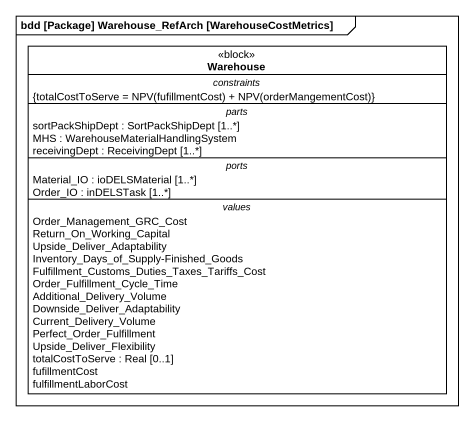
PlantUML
@startuml
mainframe bdd [Package] Warehouse_RefArch [WarehouseCostMetrics]
hide circle
hide empty members
class Warehouse <<block>> #FFFFFF {
  -- constraints --
  {field} {totalCostToServe = NPV(fufillmentCost) + NPV(orderMangementCost)}
  -- parts --
  sortPackShipDept : SortPackShipDept [1..*]
  MHS : WarehouseMaterialHandlingSystem
  receivingDept : ReceivingDept [1..*]
  -- ports --
  Material_IO : ioDELSMaterial [1..*]
  Order_IO : inDELSTask [1..*]
  -- values --
  Order_Management_GRC_Cost
  Return_On_Working_Capital
  Upside_Deliver_Adaptability
  Inventory_Days_of_Supply-Finished_Goods
  Fulfillment_Customs_Duties_Taxes_Tariffs_Cost
  Order_Fulfillment_Cycle_Time
  Additional_Delivery_Volume
  Downside_Deliver_Adaptability
  Current_Delivery_Volume
  Perfect_Order_Fulfillment
  Upside_Deliver_Flexibility
  totalCostToServe : Real [0..1]
  fufillmentCost
  fulfillmentLaborCost
}
@enduml
